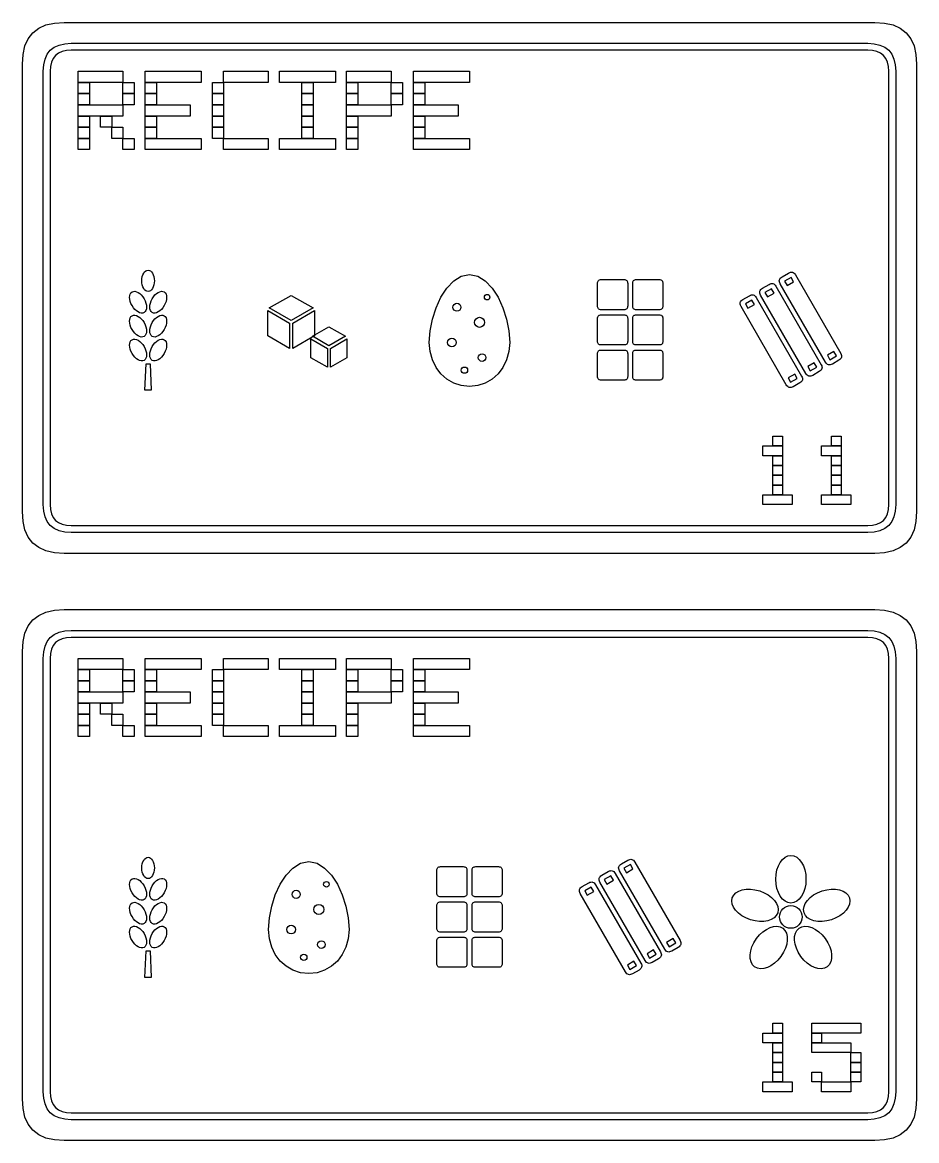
# Model space of a CAD drawing. Extents: x 4 to 296, y 4 to 595.
# Drawn here: x 140 to 204, y 147 to 227 of the extents above; entities that cross this region are included whole.
import ezdxf

# ---------------------------------------------------------------- set-up
doc = ezdxf.new("R2010")
doc.units = 0
doc.layers.add('CUT', color=1, linetype='CONTINUOUS')
doc.layers.add('RASTER', color=7, linetype='CONTINUOUS')

msp = doc.modelspace()

# ---------------------------------------------------------------- linework, layer by layer
at = {"layer": 'CUT'}
for points in [[(140, 224), (140.047, 224.703), (140.188, 225.313), (140.422, 225.828), (140.75, 226.25), (141.172, 226.578), (141.688, 226.813), (142.297, 226.953), (143, 227), (201, 227), (201.703, 226.953), (202.313, 226.813), (202.828, 226.578), (203.25, 226.25), (203.578, 225.828), (203.813, 225.313), (203.953, 224.703), (204, 224), (204, 192), (203.953, 191.297), (203.813, 190.688), (203.578, 190.172), (203.25, 189.75), (202.828, 189.422), (202.313, 189.188), (201.703, 189.047), (201, 189), (143, 189), (142.297, 189.047), (141.688, 189.188), (141.172, 189.422), (140.75, 189.75), (140.422, 190.172), (140.188, 190.688), (140.047, 191.297), (140, 192)], [(140, 182), (140.047, 182.703), (140.188, 183.313), (140.422, 183.828), (140.75, 184.25), (141.172, 184.578), (141.688, 184.813), (142.297, 184.953), (143, 185), (201, 185), (201.703, 184.953), (202.313, 184.813), (202.828, 184.578), (203.25, 184.25), (203.578, 183.828), (203.813, 183.313), (203.953, 182.703), (204, 182), (204, 150), (203.953, 149.297), (203.813, 148.688), (203.578, 148.172), (203.25, 147.75), (202.828, 147.422), (202.313, 147.188), (201.703, 147.047), (201, 147), (143, 147), (142.297, 147.047), (141.688, 147.188), (141.172, 147.422), (140.75, 147.75), (140.422, 148.172), (140.188, 148.688), (140.047, 149.297), (140, 150)]]:
    msp.add_lwpolyline(points, close=True, dxfattribs=at)
at = {"layer": 'RASTER'}
for points in [[(141.5, 223.5), (141.531, 223.969), (141.625, 224.375), (141.781, 224.719), (142, 225), (142.281, 225.219), (142.625, 225.375), (143.031, 225.469), (143.5, 225.5), (200.5, 225.5), (200.969, 225.469), (201.375, 225.375), (201.719, 225.219), (202, 225), (202.219, 224.719), (202.375, 224.375), (202.469, 223.969), (202.5, 223.5), (202.5, 192.5), (202.469, 192.031), (202.375, 191.625), (202.219, 191.281), (202, 191), (201.719, 190.781), (201.375, 190.625), (200.969, 190.531), (200.5, 190.5), (143.5, 190.5), (143.031, 190.531), (142.625, 190.625), (142.281, 190.781), (142, 191), (141.781, 191.281), (141.625, 191.625), (141.531, 192.031), (141.5, 192.5)], [(142, 223.5), (142, 192.5), (142.023, 192.148), (142.094, 191.844), (142.211, 191.586), (142.375, 191.375), (142.586, 191.211), (142.844, 191.094), (143.148, 191.023), (143.5, 191), (200.5, 191), (200.852, 191.023), (201.156, 191.094), (201.414, 191.211), (201.625, 191.375), (201.789, 191.586), (201.906, 191.844), (201.977, 192.148), (202, 192.5), (202, 223.5), (201.977, 223.852), (201.906, 224.156), (201.789, 224.414), (201.625, 224.625), (201.414, 224.789), (201.156, 224.906), (200.852, 224.977), (200.5, 225), (143.5, 225), (143.148, 224.977), (142.844, 224.906), (142.586, 224.789), (142.375, 224.625), (142.211, 224.414), (142.094, 224.156), (142.023, 223.852), (142, 223.5)], [(144, 223.5), (147.2, 223.5), (147.2, 222.7), (144, 222.7)], [(148.8, 223.5), (152.8, 223.5), (152.8, 222.7), (148.8, 222.7)], [(154.4, 223.5), (157.6, 223.5), (157.6, 222.7), (154.4, 222.7)], [(158.4, 223.5), (162.4, 223.5), (162.4, 222.7), (158.4, 222.7)], [(163.2, 223.5), (166.4, 223.5), (166.4, 222.7), (163.2, 222.7)], [(168, 223.5), (172, 223.5), (172, 222.7), (168, 222.7)], [(144, 222.7), (144.8, 222.7), (144.8, 221.9), (144, 221.9)], [(147.2, 222.7), (148, 222.7), (148, 221.9), (147.2, 221.9)], [(148.8, 222.7), (149.6, 222.7), (149.6, 221.9), (148.8, 221.9)], [(153.6, 222.7), (154.4, 222.7), (154.4, 221.9), (153.6, 221.9)], [(160, 222.7), (160.8, 222.7), (160.8, 221.9), (160, 221.9)], [(163.2, 222.7), (164, 222.7), (164, 221.9), (163.2, 221.9)], [(166.4, 222.7), (167.2, 222.7), (167.2, 221.9), (166.4, 221.9)], [(168, 222.7), (168.8, 222.7), (168.8, 221.9), (168, 221.9)], [(144, 221.9), (144.8, 221.9), (144.8, 221.1), (144, 221.1)], [(147.2, 221.9), (148, 221.9), (148, 221.1), (147.2, 221.1)], [(148.8, 221.9), (149.6, 221.9), (149.6, 221.1), (148.8, 221.1)], [(153.6, 221.9), (154.4, 221.9), (154.4, 221.1), (153.6, 221.1)], [(160, 221.9), (160.8, 221.9), (160.8, 221.1), (160, 221.1)], [(163.2, 221.9), (164, 221.9), (164, 221.1), (163.2, 221.1)], [(166.4, 221.9), (167.2, 221.9), (167.2, 221.1), (166.4, 221.1)], [(168, 221.9), (168.8, 221.9), (168.8, 221.1), (168, 221.1)], [(144, 221.1), (147.2, 221.1), (147.2, 220.3), (144, 220.3)], [(148.8, 221.1), (152, 221.1), (152, 220.3), (148.8, 220.3)], [(153.6, 221.1), (154.4, 221.1), (154.4, 220.3), (153.6, 220.3)], [(160, 221.1), (160.8, 221.1), (160.8, 220.3), (160, 220.3)], [(163.2, 221.1), (166.4, 221.1), (166.4, 220.3), (163.2, 220.3)], [(168, 221.1), (171.2, 221.1), (171.2, 220.3), (168, 220.3)], [(144, 220.3), (144.8, 220.3), (144.8, 219.5), (144, 219.5)], [(145.6, 220.3), (146.4, 220.3), (146.4, 219.5), (145.6, 219.5)], [(148.8, 220.3), (149.6, 220.3), (149.6, 219.5), (148.8, 219.5)], [(153.6, 220.3), (154.4, 220.3), (154.4, 219.5), (153.6, 219.5)], [(160, 220.3), (160.8, 220.3), (160.8, 219.5), (160, 219.5)], [(163.2, 220.3), (164, 220.3), (164, 219.5), (163.2, 219.5)], [(168, 220.3), (168.8, 220.3), (168.8, 219.5), (168, 219.5)], [(144, 219.5), (144.8, 219.5), (144.8, 218.7), (144, 218.7)], [(146.4, 219.5), (147.2, 219.5), (147.2, 218.7), (146.4, 218.7)], [(148.8, 219.5), (149.6, 219.5), (149.6, 218.7), (148.8, 218.7)], [(153.6, 219.5), (154.4, 219.5), (154.4, 218.7), (153.6, 218.7)], [(160, 219.5), (160.8, 219.5), (160.8, 218.7), (160, 218.7)], [(163.2, 219.5), (164, 219.5), (164, 218.7), (163.2, 218.7)], [(168, 219.5), (168.8, 219.5), (168.8, 218.7), (168, 218.7)], [(144, 218.7), (144.8, 218.7), (144.8, 217.9), (144, 217.9)], [(147.2, 218.7), (148, 218.7), (148, 217.9), (147.2, 217.9)], [(148.8, 218.7), (152.8, 218.7), (152.8, 217.9), (148.8, 217.9)], [(154.4, 218.7), (157.6, 218.7), (157.6, 217.9), (154.4, 217.9)], [(158.4, 218.7), (162.4, 218.7), (162.4, 217.9), (158.4, 217.9)], [(163.2, 218.7), (164, 218.7), (164, 217.9), (163.2, 217.9)], [(168, 218.7), (172, 218.7), (172, 217.9), (168, 217.9)], [(149.45, 208.51), (149.441, 208.356), (149.415, 208.212), (149.373, 208.082), (149.318, 207.969), (149.252, 207.876), (149.175, 207.805), (149.091, 207.761), (149, 207.745), (148.909, 207.761), (148.825, 207.805), (148.748, 207.876), (148.682, 207.969), (148.627, 208.082), (148.585, 208.212), (148.559, 208.356), (148.55, 208.51), (148.559, 208.664), (148.585, 208.808), (148.627, 208.938), (148.682, 209.051), (148.748, 209.144), (148.825, 209.215), (148.909, 209.259), (149, 209.275), (149.091, 209.259), (149.175, 209.215), (149.252, 209.144), (149.318, 209.051), (149.373, 208.938), (149.415, 208.808), (149.441, 208.664), (149.45, 208.51)], [(172, 208.96), (172.589, 208.84), (173.133, 208.504), (173.623, 207.992), (174.048, 207.34), (174.396, 206.587), (174.658, 205.771), (174.823, 204.929), (174.88, 204.1), (174.823, 203.448), (174.658, 202.848), (174.396, 202.312), (174.048, 201.85), (173.623, 201.472), (173.133, 201.189), (172.589, 201.012), (172, 200.95), (171.411, 201.012), (170.867, 201.189), (170.377, 201.472), (169.953, 201.85), (169.604, 202.312), (169.342, 202.848), (169.177, 203.448), (169.12, 204.1), (169.177, 204.929), (169.342, 205.771), (169.604, 206.587), (169.953, 207.34), (170.377, 207.992), (170.867, 208.504), (171.411, 208.84), (172, 208.96)], [(194.237, 208.301), (194.2, 208.377), (194.178, 208.449), (194.172, 208.516), (194.18, 208.58), (194.204, 208.639), (194.244, 208.694), (194.299, 208.746), (194.369, 208.793), (194.837, 209.063), (194.913, 209.1), (194.984, 209.122), (195.052, 209.129), (195.116, 209.12), (195.175, 209.096), (195.23, 209.056), (195.281, 209.001), (195.329, 208.931), (198.569, 203.319), (198.606, 203.243), (198.628, 203.171), (198.634, 203.104), (198.626, 203.04), (198.601, 202.981), (198.562, 202.926), (198.507, 202.874), (198.437, 202.827), (197.969, 202.557), (197.893, 202.52), (197.821, 202.498), (197.754, 202.491), (197.69, 202.5), (197.631, 202.524), (197.576, 202.564), (197.524, 202.619), (197.477, 202.689)], [(181.16, 208.33), (181.164, 208.393), (181.177, 208.448), (181.198, 208.495), (181.228, 208.532), (181.265, 208.562), (181.312, 208.583), (181.367, 208.596), (181.43, 208.6), (183.05, 208.6), (183.113, 208.596), (183.168, 208.583), (183.215, 208.562), (183.253, 208.533), (183.282, 208.495), (183.303, 208.448), (183.316, 208.393), (183.32, 208.33), (183.32, 206.71), (183.316, 206.647), (183.303, 206.592), (183.282, 206.545), (183.252, 206.507), (183.215, 206.478), (183.168, 206.457), (183.113, 206.444), (183.05, 206.44), (181.43, 206.44), (181.367, 206.444), (181.312, 206.457), (181.265, 206.478), (181.228, 206.508), (181.198, 206.545), (181.177, 206.592), (181.164, 206.647), (181.16, 206.71)], [(183.68, 208.33), (183.684, 208.393), (183.697, 208.448), (183.718, 208.495), (183.748, 208.532), (183.785, 208.562), (183.832, 208.583), (183.887, 208.596), (183.95, 208.6), (185.57, 208.6), (185.633, 208.596), (185.688, 208.583), (185.735, 208.562), (185.772, 208.533), (185.802, 208.495), (185.823, 208.448), (185.836, 208.393), (185.84, 208.33), (185.84, 206.71), (185.836, 206.647), (185.823, 206.592), (185.802, 206.545), (185.773, 206.507), (185.735, 206.478), (185.688, 206.457), (185.633, 206.444), (185.57, 206.44), (183.95, 206.44), (183.887, 206.444), (183.832, 206.457), (183.785, 206.478), (183.748, 206.508), (183.718, 206.545), (183.697, 206.592), (183.684, 206.647), (183.68, 206.71)], [(192.834, 207.491), (192.797, 207.567), (192.775, 207.639), (192.769, 207.706), (192.777, 207.77), (192.802, 207.829), (192.841, 207.884), (192.896, 207.936), (192.966, 207.983), (193.434, 208.253), (193.51, 208.29), (193.581, 208.312), (193.649, 208.319), (193.713, 208.31), (193.772, 208.286), (193.827, 208.246), (193.879, 208.191), (193.926, 208.121), (197.166, 202.509), (197.203, 202.433), (197.225, 202.361), (197.231, 202.294), (197.223, 202.23), (197.198, 202.171), (197.159, 202.116), (197.104, 202.064), (197.034, 202.017), (196.566, 201.747), (196.49, 201.71), (196.419, 201.688), (196.351, 201.681), (196.287, 201.69), (196.228, 201.714), (196.173, 201.754), (196.121, 201.809), (196.074, 201.879)], [(194.549, 208.481), (194.729, 208.169), (195.197, 208.439), (195.017, 208.751), (194.549, 208.481)], [(148.709, 207.227), (148.786, 207.073), (148.841, 206.92), (148.874, 206.771), (148.885, 206.631), (148.874, 206.504), (148.841, 206.394), (148.785, 206.304), (148.708, 206.24), (148.612, 206.205), (148.507, 206.201), (148.395, 206.228), (148.279, 206.281), (148.164, 206.361), (148.051, 206.464), (147.946, 206.588), (147.851, 206.733), (147.774, 206.887), (147.719, 207.04), (147.686, 207.189), (147.675, 207.329), (147.686, 207.456), (147.719, 207.566), (147.775, 207.656), (147.853, 207.72), (147.948, 207.755), (148.053, 207.759), (148.165, 207.732), (148.281, 207.679), (148.396, 207.599), (148.509, 207.496), (148.614, 207.372), (148.709, 207.227)], [(150.149, 206.733), (150.054, 206.588), (149.949, 206.464), (149.836, 206.361), (149.721, 206.281), (149.605, 206.228), (149.493, 206.201), (149.388, 206.205), (149.293, 206.24), (149.215, 206.304), (149.159, 206.394), (149.126, 206.504), (149.115, 206.631), (149.126, 206.771), (149.159, 206.92), (149.214, 207.073), (149.291, 207.227), (149.386, 207.372), (149.491, 207.496), (149.604, 207.599), (149.719, 207.679), (149.835, 207.732), (149.947, 207.759), (150.052, 207.755), (150.148, 207.72), (150.225, 207.656), (150.281, 207.566), (150.314, 207.456), (150.325, 207.329), (150.314, 207.189), (150.281, 207.04), (150.226, 206.887), (150.149, 206.733)], [(159.24, 207.466), (160.806, 206.566), (159.24, 205.666), (157.674, 206.566)], [(191.431, 206.681), (191.394, 206.757), (191.372, 206.829), (191.366, 206.896), (191.374, 206.96), (191.399, 207.019), (191.438, 207.074), (191.493, 207.126), (191.563, 207.173), (192.031, 207.443), (192.107, 207.48), (192.179, 207.502), (192.246, 207.509), (192.31, 207.5), (192.369, 207.476), (192.424, 207.436), (192.476, 207.381), (192.523, 207.311), (195.763, 201.699), (195.8, 201.623), (195.822, 201.551), (195.828, 201.484), (195.82, 201.42), (195.796, 201.361), (195.756, 201.306), (195.701, 201.254), (195.631, 201.207), (195.163, 200.937), (195.087, 200.9), (195.016, 200.878), (194.948, 200.871), (194.884, 200.88), (194.825, 200.904), (194.77, 200.944), (194.719, 200.999), (194.671, 201.069)], [(193.146, 207.671), (193.326, 207.359), (193.794, 207.629), (193.614, 207.941), (193.146, 207.671)], [(191.743, 206.861), (191.923, 206.549), (192.391, 206.819), (192.211, 207.131), (191.743, 206.861)], [(148.709, 205.517), (148.786, 205.363), (148.841, 205.21), (148.874, 205.061), (148.885, 204.921), (148.874, 204.794), (148.841, 204.684), (148.785, 204.594), (148.708, 204.53), (148.612, 204.495), (148.507, 204.491), (148.395, 204.518), (148.279, 204.571), (148.164, 204.651), (148.051, 204.754), (147.946, 204.878), (147.851, 205.023), (147.774, 205.177), (147.719, 205.33), (147.686, 205.479), (147.675, 205.619), (147.686, 205.746), (147.719, 205.856), (147.775, 205.946), (147.853, 206.01), (147.948, 206.045), (148.053, 206.049), (148.165, 206.022), (148.281, 205.969), (148.396, 205.889), (148.509, 205.786), (148.614, 205.662), (148.709, 205.517)], [(150.149, 205.023), (150.054, 204.878), (149.949, 204.754), (149.836, 204.651), (149.721, 204.571), (149.605, 204.518), (149.493, 204.491), (149.388, 204.495), (149.293, 204.53), (149.215, 204.594), (149.159, 204.684), (149.126, 204.794), (149.115, 204.921), (149.126, 205.061), (149.159, 205.21), (149.214, 205.363), (149.291, 205.517), (149.386, 205.662), (149.491, 205.786), (149.604, 205.889), (149.719, 205.969), (149.835, 206.022), (149.947, 206.049), (150.052, 206.045), (150.148, 206.01), (150.225, 205.946), (150.281, 205.856), (150.314, 205.746), (150.325, 205.619), (150.314, 205.479), (150.281, 205.33), (150.226, 205.177), (150.149, 205.023)], [(157.564, 206.377), (159.13, 205.477), (159.13, 203.677), (157.564, 204.577)], [(159.35, 205.477), (160.916, 206.377), (160.916, 204.577), (159.35, 203.677)], [(181.16, 205.81), (181.164, 205.873), (181.177, 205.928), (181.198, 205.975), (181.228, 206.013), (181.265, 206.042), (181.312, 206.063), (181.367, 206.076), (181.43, 206.08), (183.05, 206.08), (183.113, 206.076), (183.168, 206.063), (183.215, 206.042), (183.253, 206.013), (183.282, 205.975), (183.303, 205.928), (183.316, 205.873), (183.32, 205.81), (183.32, 204.19), (183.316, 204.127), (183.303, 204.072), (183.282, 204.025), (183.252, 203.988), (183.215, 203.958), (183.168, 203.937), (183.113, 203.924), (183.05, 203.92), (181.43, 203.92), (181.367, 203.924), (181.312, 203.937), (181.265, 203.958), (181.228, 203.987), (181.198, 204.025), (181.177, 204.072), (181.164, 204.127), (181.16, 204.19)], [(183.68, 205.81), (183.684, 205.873), (183.697, 205.928), (183.718, 205.975), (183.748, 206.013), (183.785, 206.042), (183.832, 206.063), (183.887, 206.076), (183.95, 206.08), (185.57, 206.08), (185.633, 206.076), (185.688, 206.063), (185.735, 206.042), (185.772, 206.013), (185.802, 205.975), (185.823, 205.928), (185.836, 205.873), (185.84, 205.81), (185.84, 204.19), (185.836, 204.127), (185.823, 204.072), (185.802, 204.025), (185.773, 203.988), (185.735, 203.958), (185.688, 203.937), (185.633, 203.924), (185.57, 203.92), (183.95, 203.92), (183.887, 203.924), (183.832, 203.937), (183.785, 203.958), (183.748, 203.987), (183.718, 204.025), (183.697, 204.072), (183.684, 204.127), (183.68, 204.19)], [(161.94, 205.216), (163.115, 204.541), (161.94, 203.866), (160.766, 204.541)], [(148.709, 203.808), (148.786, 203.653), (148.841, 203.5), (148.874, 203.351), (148.885, 203.211), (148.874, 203.084), (148.841, 202.974), (148.785, 202.884), (148.708, 202.82), (148.612, 202.785), (148.507, 202.781), (148.395, 202.808), (148.279, 202.861), (148.164, 202.941), (148.051, 203.044), (147.946, 203.168), (147.851, 203.313), (147.774, 203.467), (147.719, 203.62), (147.686, 203.769), (147.675, 203.909), (147.686, 204.036), (147.719, 204.146), (147.775, 204.236), (147.853, 204.3), (147.948, 204.335), (148.053, 204.339), (148.165, 204.312), (148.281, 204.259), (148.396, 204.179), (148.509, 204.076), (148.614, 203.952), (148.709, 203.808)], [(150.149, 203.313), (150.054, 203.168), (149.949, 203.044), (149.836, 202.941), (149.721, 202.861), (149.605, 202.808), (149.493, 202.781), (149.388, 202.785), (149.293, 202.82), (149.215, 202.884), (149.159, 202.974), (149.126, 203.084), (149.115, 203.211), (149.126, 203.351), (149.159, 203.5), (149.214, 203.653), (149.291, 203.808), (149.386, 203.952), (149.491, 204.076), (149.604, 204.179), (149.719, 204.259), (149.835, 204.312), (149.947, 204.339), (150.052, 204.335), (150.148, 204.3), (150.225, 204.236), (150.281, 204.146), (150.314, 204.036), (150.325, 203.909), (150.314, 203.769), (150.281, 203.62), (150.226, 203.467), (150.149, 203.313)], [(160.656, 204.352), (161.83, 203.677), (161.83, 202.327), (160.656, 203.002)], [(162.05, 203.677), (163.224, 204.352), (163.224, 203.002), (162.05, 202.327)], [(181.16, 203.29), (181.164, 203.353), (181.177, 203.408), (181.198, 203.455), (181.228, 203.493), (181.265, 203.522), (181.312, 203.543), (181.367, 203.556), (181.43, 203.56), (183.05, 203.56), (183.113, 203.556), (183.168, 203.543), (183.215, 203.522), (183.253, 203.493), (183.282, 203.455), (183.303, 203.408), (183.316, 203.353), (183.32, 203.29), (183.32, 201.67), (183.316, 201.607), (183.303, 201.552), (183.282, 201.505), (183.252, 201.467), (183.215, 201.438), (183.168, 201.417), (183.113, 201.404), (183.05, 201.4), (181.43, 201.4), (181.367, 201.404), (181.312, 201.417), (181.265, 201.438), (181.228, 201.467), (181.198, 201.505), (181.177, 201.552), (181.164, 201.607), (181.16, 201.67)], [(183.68, 203.29), (183.684, 203.353), (183.697, 203.408), (183.718, 203.455), (183.748, 203.493), (183.785, 203.522), (183.832, 203.543), (183.887, 203.556), (183.95, 203.56), (185.57, 203.56), (185.633, 203.556), (185.688, 203.543), (185.735, 203.522), (185.772, 203.493), (185.802, 203.455), (185.823, 203.408), (185.836, 203.353), (185.84, 203.29), (185.84, 201.67), (185.836, 201.607), (185.823, 201.552), (185.802, 201.505), (185.773, 201.467), (185.735, 201.438), (185.688, 201.417), (185.633, 201.404), (185.57, 201.4), (183.95, 201.4), (183.887, 201.404), (183.832, 201.417), (183.785, 201.438), (183.748, 201.467), (183.718, 201.505), (183.697, 201.552), (183.684, 201.607), (183.68, 201.67)], [(197.609, 203.181), (197.789, 202.869), (198.257, 203.139), (198.077, 203.451), (197.609, 203.181)], [(148.865, 202.57), (149.135, 202.57), (149.225, 200.68), (148.775, 200.68)], [(196.206, 202.371), (196.386, 202.059), (196.854, 202.329), (196.674, 202.641), (196.206, 202.371)], [(194.803, 201.561), (194.983, 201.249), (195.451, 201.519), (195.271, 201.831), (194.803, 201.561)], [(193.7, 197.4), (194.4, 197.4), (194.4, 196.7), (193.7, 196.7)], [(197.9, 197.4), (198.6, 197.4), (198.6, 196.7), (197.9, 196.7)], [(193, 196.7), (194.4, 196.7), (194.4, 196), (193, 196)], [(193.7, 196), (194.4, 196), (194.4, 195.3), (193.7, 195.3)], [(197.2, 196.7), (198.6, 196.7), (198.6, 196), (197.2, 196)], [(197.9, 196), (198.6, 196), (198.6, 195.3), (197.9, 195.3)], [(193.7, 195.3), (194.4, 195.3), (194.4, 194.6), (193.7, 194.6)], [(197.9, 195.3), (198.6, 195.3), (198.6, 194.6), (197.9, 194.6)], [(193.7, 194.6), (194.4, 194.6), (194.4, 193.9), (193.7, 193.9)], [(197.9, 194.6), (198.6, 194.6), (198.6, 193.9), (197.9, 193.9)], [(193.7, 193.9), (194.4, 193.9), (194.4, 193.2), (193.7, 193.2)], [(197.9, 193.9), (198.6, 193.9), (198.6, 193.2), (197.9, 193.2)], [(193, 193.2), (195.1, 193.2), (195.1, 192.5), (193, 192.5)], [(197.2, 193.2), (199.3, 193.2), (199.3, 192.5), (197.2, 192.5)], [(141.5, 181.5), (141.531, 181.969), (141.625, 182.375), (141.781, 182.719), (142, 183), (142.281, 183.219), (142.625, 183.375), (143.031, 183.469), (143.5, 183.5), (200.5, 183.5), (200.969, 183.469), (201.375, 183.375), (201.719, 183.219), (202, 183), (202.219, 182.719), (202.375, 182.375), (202.469, 181.969), (202.5, 181.5), (202.5, 150.5), (202.469, 150.031), (202.375, 149.625), (202.219, 149.281), (202, 149), (201.719, 148.781), (201.375, 148.625), (200.969, 148.531), (200.5, 148.5), (143.5, 148.5), (143.031, 148.531), (142.625, 148.625), (142.281, 148.781), (142, 149), (141.781, 149.281), (141.625, 149.625), (141.531, 150.031), (141.5, 150.5)], [(142, 181.5), (142, 150.5), (142.023, 150.148), (142.094, 149.844), (142.211, 149.586), (142.375, 149.375), (142.586, 149.211), (142.844, 149.094), (143.148, 149.023), (143.5, 149), (200.5, 149), (200.852, 149.023), (201.156, 149.094), (201.414, 149.211), (201.625, 149.375), (201.789, 149.586), (201.906, 149.844), (201.977, 150.148), (202, 150.5), (202, 181.5), (201.977, 181.852), (201.906, 182.156), (201.789, 182.414), (201.625, 182.625), (201.414, 182.789), (201.156, 182.906), (200.852, 182.977), (200.5, 183), (143.5, 183), (143.148, 182.977), (142.844, 182.906), (142.586, 182.789), (142.375, 182.625), (142.211, 182.414), (142.094, 182.156), (142.023, 181.852), (142, 181.5)], [(144, 181.5), (147.2, 181.5), (147.2, 180.7), (144, 180.7)], [(148.8, 181.5), (152.8, 181.5), (152.8, 180.7), (148.8, 180.7)], [(154.4, 181.5), (157.6, 181.5), (157.6, 180.7), (154.4, 180.7)], [(158.4, 181.5), (162.4, 181.5), (162.4, 180.7), (158.4, 180.7)], [(163.2, 181.5), (166.4, 181.5), (166.4, 180.7), (163.2, 180.7)], [(168, 181.5), (172, 181.5), (172, 180.7), (168, 180.7)], [(144, 180.7), (144.8, 180.7), (144.8, 179.9), (144, 179.9)], [(147.2, 180.7), (148, 180.7), (148, 179.9), (147.2, 179.9)], [(148.8, 180.7), (149.6, 180.7), (149.6, 179.9), (148.8, 179.9)], [(153.6, 180.7), (154.4, 180.7), (154.4, 179.9), (153.6, 179.9)], [(160, 180.7), (160.8, 180.7), (160.8, 179.9), (160, 179.9)], [(163.2, 180.7), (164, 180.7), (164, 179.9), (163.2, 179.9)], [(166.4, 180.7), (167.2, 180.7), (167.2, 179.9), (166.4, 179.9)], [(168, 180.7), (168.8, 180.7), (168.8, 179.9), (168, 179.9)], [(144, 179.9), (144.8, 179.9), (144.8, 179.1), (144, 179.1)], [(147.2, 179.9), (148, 179.9), (148, 179.1), (147.2, 179.1)], [(148.8, 179.9), (149.6, 179.9), (149.6, 179.1), (148.8, 179.1)], [(153.6, 179.9), (154.4, 179.9), (154.4, 179.1), (153.6, 179.1)], [(160, 179.9), (160.8, 179.9), (160.8, 179.1), (160, 179.1)], [(163.2, 179.9), (164, 179.9), (164, 179.1), (163.2, 179.1)], [(166.4, 179.9), (167.2, 179.9), (167.2, 179.1), (166.4, 179.1)], [(168, 179.9), (168.8, 179.9), (168.8, 179.1), (168, 179.1)], [(144, 179.1), (147.2, 179.1), (147.2, 178.3), (144, 178.3)], [(148.8, 179.1), (152, 179.1), (152, 178.3), (148.8, 178.3)], [(153.6, 179.1), (154.4, 179.1), (154.4, 178.3), (153.6, 178.3)], [(160, 179.1), (160.8, 179.1), (160.8, 178.3), (160, 178.3)], [(163.2, 179.1), (166.4, 179.1), (166.4, 178.3), (163.2, 178.3)], [(168, 179.1), (171.2, 179.1), (171.2, 178.3), (168, 178.3)], [(144, 178.3), (144.8, 178.3), (144.8, 177.5), (144, 177.5)], [(145.6, 178.3), (146.4, 178.3), (146.4, 177.5), (145.6, 177.5)], [(148.8, 178.3), (149.6, 178.3), (149.6, 177.5), (148.8, 177.5)], [(153.6, 178.3), (154.4, 178.3), (154.4, 177.5), (153.6, 177.5)], [(160, 178.3), (160.8, 178.3), (160.8, 177.5), (160, 177.5)], [(163.2, 178.3), (164, 178.3), (164, 177.5), (163.2, 177.5)], [(168, 178.3), (168.8, 178.3), (168.8, 177.5), (168, 177.5)], [(144, 177.5), (144.8, 177.5), (144.8, 176.7), (144, 176.7)], [(146.4, 177.5), (147.2, 177.5), (147.2, 176.7), (146.4, 176.7)], [(148.8, 177.5), (149.6, 177.5), (149.6, 176.7), (148.8, 176.7)], [(153.6, 177.5), (154.4, 177.5), (154.4, 176.7), (153.6, 176.7)], [(160, 177.5), (160.8, 177.5), (160.8, 176.7), (160, 176.7)], [(163.2, 177.5), (164, 177.5), (164, 176.7), (163.2, 176.7)], [(168, 177.5), (168.8, 177.5), (168.8, 176.7), (168, 176.7)], [(144, 176.7), (144.8, 176.7), (144.8, 175.9), (144, 175.9)], [(147.2, 176.7), (148, 176.7), (148, 175.9), (147.2, 175.9)], [(148.8, 176.7), (152.8, 176.7), (152.8, 175.9), (148.8, 175.9)], [(154.4, 176.7), (157.6, 176.7), (157.6, 175.9), (154.4, 175.9)], [(158.4, 176.7), (162.4, 176.7), (162.4, 175.9), (158.4, 175.9)], [(163.2, 176.7), (164, 176.7), (164, 175.9), (163.2, 175.9)], [(168, 176.7), (172, 176.7), (172, 175.9), (168, 175.9)], [(149.45, 166.51), (149.441, 166.356), (149.415, 166.212), (149.373, 166.082), (149.318, 165.969), (149.252, 165.876), (149.175, 165.805), (149.091, 165.761), (149, 165.745), (148.909, 165.761), (148.825, 165.805), (148.748, 165.876), (148.682, 165.969), (148.627, 166.082), (148.585, 166.212), (148.559, 166.356), (148.55, 166.51), (148.559, 166.664), (148.585, 166.808), (148.627, 166.938), (148.682, 167.051), (148.748, 167.144), (148.825, 167.215), (148.909, 167.259), (149, 167.275), (149.091, 167.259), (149.175, 167.215), (149.252, 167.144), (149.318, 167.051), (149.373, 166.938), (149.415, 166.808), (149.441, 166.664), (149.45, 166.51)], [(196.08, 165.7), (196.058, 165.355), (195.995, 165.034), (195.896, 164.744), (195.764, 164.491), (195.604, 164.282), (195.42, 164.124), (195.218, 164.025), (195, 163.99), (194.782, 164.025), (194.58, 164.124), (194.396, 164.282), (194.236, 164.491), (194.104, 164.744), (194.005, 165.034), (193.942, 165.355), (193.92, 165.7), (193.942, 166.045), (194.005, 166.366), (194.104, 166.656), (194.236, 166.909), (194.396, 167.118), (194.58, 167.276), (194.782, 167.375), (195, 167.41), (195.218, 167.375), (195.42, 167.276), (195.604, 167.118), (195.764, 166.909), (195.896, 166.656), (195.995, 166.366), (196.058, 166.045), (196.08, 165.7)], [(160.5, 166.96), (161.089, 166.84), (161.633, 166.504), (162.123, 165.992), (162.548, 165.34), (162.896, 164.587), (163.158, 163.771), (163.323, 162.929), (163.38, 162.1), (163.323, 161.448), (163.158, 160.848), (162.896, 160.312), (162.548, 159.85), (162.123, 159.472), (161.633, 159.189), (161.089, 159.012), (160.5, 158.95), (159.911, 159.012), (159.367, 159.189), (158.877, 159.472), (158.453, 159.85), (158.104, 160.312), (157.842, 160.848), (157.677, 161.448), (157.62, 162.1), (157.677, 162.929), (157.842, 163.771), (158.104, 164.587), (158.453, 165.34), (158.877, 165.992), (159.367, 166.504), (159.911, 166.84), (160.5, 166.96)], [(169.66, 166.33), (169.664, 166.393), (169.677, 166.448), (169.698, 166.495), (169.728, 166.532), (169.765, 166.562), (169.812, 166.583), (169.867, 166.596), (169.93, 166.6), (171.55, 166.6), (171.613, 166.596), (171.668, 166.583), (171.715, 166.562), (171.753, 166.533), (171.782, 166.495), (171.803, 166.448), (171.816, 166.393), (171.82, 166.33), (171.82, 164.71), (171.816, 164.647), (171.803, 164.592), (171.782, 164.545), (171.752, 164.507), (171.715, 164.478), (171.668, 164.457), (171.613, 164.444), (171.55, 164.44), (169.93, 164.44), (169.867, 164.444), (169.812, 164.457), (169.765, 164.478), (169.728, 164.508), (169.698, 164.545), (169.677, 164.592), (169.664, 164.647), (169.66, 164.71)], [(172.18, 166.33), (172.184, 166.393), (172.197, 166.448), (172.218, 166.495), (172.248, 166.532), (172.285, 166.562), (172.332, 166.583), (172.387, 166.596), (172.45, 166.6), (174.07, 166.6), (174.133, 166.596), (174.188, 166.583), (174.235, 166.562), (174.272, 166.533), (174.302, 166.495), (174.323, 166.448), (174.336, 166.393), (174.34, 166.33), (174.34, 164.71), (174.336, 164.647), (174.323, 164.592), (174.302, 164.545), (174.273, 164.507), (174.235, 164.478), (174.188, 164.457), (174.133, 164.444), (174.07, 164.44), (172.45, 164.44), (172.387, 164.444), (172.332, 164.457), (172.285, 164.478), (172.248, 164.508), (172.218, 164.545), (172.197, 164.592), (172.184, 164.647), (172.18, 164.71)], [(182.737, 166.301), (182.7, 166.377), (182.678, 166.449), (182.672, 166.516), (182.68, 166.58), (182.704, 166.639), (182.744, 166.694), (182.799, 166.746), (182.869, 166.793), (183.337, 167.063), (183.413, 167.1), (183.484, 167.122), (183.552, 167.129), (183.616, 167.12), (183.675, 167.096), (183.73, 167.056), (183.781, 167.001), (183.829, 166.931), (187.069, 161.319), (187.106, 161.243), (187.128, 161.171), (187.134, 161.104), (187.126, 161.04), (187.101, 160.981), (187.062, 160.926), (187.007, 160.874), (186.937, 160.827), (186.469, 160.557), (186.393, 160.52), (186.321, 160.498), (186.254, 160.491), (186.19, 160.5), (186.131, 160.524), (186.076, 160.564), (186.024, 160.619), (185.977, 160.689)], [(183.049, 166.481), (183.229, 166.169), (183.697, 166.439), (183.517, 166.751), (183.049, 166.481)], [(148.709, 165.227), (148.786, 165.073), (148.841, 164.92), (148.874, 164.771), (148.885, 164.631), (148.874, 164.504), (148.841, 164.394), (148.785, 164.304), (148.708, 164.24), (148.612, 164.205), (148.507, 164.201), (148.395, 164.228), (148.279, 164.281), (148.164, 164.361), (148.051, 164.464), (147.946, 164.588), (147.851, 164.733), (147.774, 164.887), (147.719, 165.04), (147.686, 165.189), (147.675, 165.329), (147.686, 165.456), (147.719, 165.566), (147.775, 165.656), (147.853, 165.72), (147.948, 165.755), (148.053, 165.759), (148.165, 165.732), (148.281, 165.679), (148.396, 165.599), (148.509, 165.496), (148.614, 165.372), (148.709, 165.227)], [(150.149, 164.733), (150.054, 164.588), (149.949, 164.464), (149.836, 164.361), (149.721, 164.281), (149.605, 164.228), (149.493, 164.201), (149.388, 164.205), (149.293, 164.24), (149.215, 164.304), (149.159, 164.394), (149.126, 164.504), (149.115, 164.631), (149.126, 164.771), (149.159, 164.92), (149.214, 165.073), (149.291, 165.227), (149.386, 165.372), (149.491, 165.496), (149.604, 165.599), (149.719, 165.679), (149.835, 165.732), (149.947, 165.759), (150.052, 165.755), (150.148, 165.72), (150.225, 165.656), (150.281, 165.566), (150.314, 165.456), (150.325, 165.329), (150.314, 165.189), (150.281, 165.04), (150.226, 164.887), (150.149, 164.733)], [(181.334, 165.491), (181.297, 165.567), (181.275, 165.639), (181.269, 165.706), (181.277, 165.77), (181.302, 165.829), (181.341, 165.884), (181.396, 165.936), (181.466, 165.983), (181.934, 166.253), (182.01, 166.29), (182.081, 166.312), (182.149, 166.319), (182.213, 166.31), (182.272, 166.286), (182.327, 166.246), (182.379, 166.191), (182.426, 166.121), (185.666, 160.509), (185.703, 160.433), (185.725, 160.361), (185.731, 160.294), (185.723, 160.23), (185.698, 160.171), (185.659, 160.116), (185.604, 160.064), (185.534, 160.017), (185.066, 159.747), (184.99, 159.71), (184.919, 159.688), (184.851, 159.681), (184.787, 159.69), (184.728, 159.714), (184.673, 159.754), (184.621, 159.809), (184.574, 159.879)], [(181.646, 165.671), (181.826, 165.359), (182.294, 165.629), (182.114, 165.941), (181.646, 165.671)], [(179.931, 164.681), (179.894, 164.757), (179.872, 164.829), (179.866, 164.896), (179.874, 164.96), (179.899, 165.019), (179.938, 165.074), (179.993, 165.126), (180.063, 165.173), (180.531, 165.443), (180.607, 165.48), (180.679, 165.502), (180.746, 165.509), (180.81, 165.5), (180.869, 165.476), (180.924, 165.436), (180.976, 165.381), (181.023, 165.311), (184.263, 159.699), (184.3, 159.623), (184.322, 159.551), (184.328, 159.484), (184.32, 159.42), (184.296, 159.361), (184.256, 159.306), (184.201, 159.254), (184.131, 159.207), (183.663, 158.937), (183.587, 158.9), (183.516, 158.878), (183.448, 158.871), (183.384, 158.88), (183.325, 158.904), (183.27, 158.944), (183.219, 158.999), (183.171, 159.069)], [(180.243, 164.861), (180.423, 164.549), (180.891, 164.819), (180.711, 165.131), (180.243, 164.861)], [(192.766, 164.861), (193.087, 164.734), (193.373, 164.575), (193.618, 164.391), (193.818, 164.187), (193.967, 163.97), (194.061, 163.747), (194.093, 163.524), (194.058, 163.306), (193.958, 163.11), (193.801, 162.948), (193.594, 162.822), (193.346, 162.734), (193.065, 162.687), (192.758, 162.682), (192.433, 162.722), (192.098, 162.807), (191.777, 162.935), (191.492, 163.094), (191.246, 163.278), (191.046, 163.482), (190.897, 163.698), (190.804, 163.921), (190.772, 164.145), (190.806, 164.363), (190.906, 164.559), (191.064, 164.721), (191.27, 164.847), (191.518, 164.934), (191.8, 164.982), (192.107, 164.986), (192.431, 164.947), (192.766, 164.861)], [(197.902, 162.807), (197.567, 162.722), (197.242, 162.682), (196.935, 162.687), (196.654, 162.734), (196.406, 162.822), (196.199, 162.948), (196.042, 163.11), (195.942, 163.306), (195.907, 163.524), (195.939, 163.747), (196.033, 163.97), (196.182, 164.187), (196.382, 164.391), (196.627, 164.575), (196.913, 164.734), (197.234, 164.861), (197.569, 164.947), (197.893, 164.986), (198.2, 164.982), (198.482, 164.934), (198.73, 164.847), (198.936, 164.721), (199.094, 164.559), (199.194, 164.363), (199.228, 164.145), (199.196, 163.921), (199.103, 163.698), (198.954, 163.482), (198.754, 163.278), (198.508, 163.094), (198.223, 162.935), (197.902, 162.807)], [(148.709, 163.517), (148.786, 163.363), (148.841, 163.21), (148.874, 163.061), (148.885, 162.921), (148.874, 162.794), (148.841, 162.684), (148.785, 162.594), (148.708, 162.53), (148.612, 162.495), (148.507, 162.491), (148.395, 162.518), (148.279, 162.571), (148.164, 162.651), (148.051, 162.754), (147.946, 162.878), (147.851, 163.023), (147.774, 163.177), (147.719, 163.33), (147.686, 163.479), (147.675, 163.619), (147.686, 163.746), (147.719, 163.856), (147.775, 163.946), (147.853, 164.01), (147.948, 164.045), (148.053, 164.049), (148.165, 164.022), (148.281, 163.969), (148.396, 163.889), (148.509, 163.786), (148.614, 163.662), (148.709, 163.517)], [(150.149, 163.023), (150.054, 162.878), (149.949, 162.754), (149.836, 162.651), (149.721, 162.571), (149.605, 162.518), (149.493, 162.491), (149.388, 162.495), (149.293, 162.53), (149.215, 162.594), (149.159, 162.684), (149.126, 162.794), (149.115, 162.921), (149.126, 163.061), (149.159, 163.21), (149.214, 163.363), (149.291, 163.517), (149.386, 163.662), (149.491, 163.786), (149.604, 163.889), (149.719, 163.969), (149.835, 164.022), (149.947, 164.049), (150.052, 164.045), (150.148, 164.01), (150.225, 163.946), (150.281, 163.856), (150.314, 163.746), (150.325, 163.619), (150.314, 163.479), (150.281, 163.33), (150.226, 163.177), (150.149, 163.023)], [(169.66, 163.81), (169.664, 163.873), (169.677, 163.928), (169.698, 163.975), (169.728, 164.013), (169.765, 164.042), (169.812, 164.063), (169.867, 164.076), (169.93, 164.08), (171.55, 164.08), (171.613, 164.076), (171.668, 164.063), (171.715, 164.042), (171.753, 164.013), (171.782, 163.975), (171.803, 163.928), (171.816, 163.873), (171.82, 163.81), (171.82, 162.19), (171.816, 162.127), (171.803, 162.072), (171.782, 162.025), (171.752, 161.988), (171.715, 161.958), (171.668, 161.937), (171.613, 161.924), (171.55, 161.92), (169.93, 161.92), (169.867, 161.924), (169.812, 161.937), (169.765, 161.958), (169.728, 161.987), (169.698, 162.025), (169.677, 162.072), (169.664, 162.127), (169.66, 162.19)], [(172.18, 163.81), (172.184, 163.873), (172.197, 163.928), (172.218, 163.975), (172.248, 164.013), (172.285, 164.042), (172.332, 164.063), (172.387, 164.076), (172.45, 164.08), (174.07, 164.08), (174.133, 164.076), (174.188, 164.063), (174.235, 164.042), (174.272, 164.013), (174.302, 163.975), (174.323, 163.928), (174.336, 163.873), (174.34, 163.81), (174.34, 162.19), (174.336, 162.127), (174.323, 162.072), (174.302, 162.025), (174.273, 161.988), (174.235, 161.958), (174.188, 161.937), (174.133, 161.924), (174.07, 161.92), (172.45, 161.92), (172.387, 161.924), (172.332, 161.937), (172.285, 161.958), (172.248, 161.987), (172.218, 162.025), (172.197, 162.072), (172.184, 162.127), (172.18, 162.19)], [(148.709, 161.808), (148.786, 161.653), (148.841, 161.5), (148.874, 161.351), (148.885, 161.211), (148.874, 161.084), (148.841, 160.974), (148.785, 160.884), (148.708, 160.82), (148.612, 160.785), (148.507, 160.781), (148.395, 160.808), (148.279, 160.861), (148.164, 160.941), (148.051, 161.044), (147.946, 161.168), (147.851, 161.313), (147.774, 161.467), (147.719, 161.62), (147.686, 161.769), (147.675, 161.909), (147.686, 162.036), (147.719, 162.146), (147.775, 162.236), (147.853, 162.3), (147.948, 162.335), (148.053, 162.339), (148.165, 162.312), (148.281, 162.259), (148.396, 162.179), (148.509, 162.076), (148.614, 161.952), (148.709, 161.808)], [(150.149, 161.313), (150.054, 161.168), (149.949, 161.044), (149.836, 160.941), (149.721, 160.861), (149.605, 160.808), (149.493, 160.781), (149.388, 160.785), (149.293, 160.82), (149.215, 160.884), (149.159, 160.974), (149.126, 161.084), (149.115, 161.211), (149.126, 161.351), (149.159, 161.5), (149.214, 161.653), (149.291, 161.808), (149.386, 161.952), (149.491, 162.076), (149.604, 162.179), (149.719, 162.259), (149.835, 162.312), (149.947, 162.339), (150.052, 162.335), (150.148, 162.3), (150.225, 162.236), (150.281, 162.146), (150.314, 162.036), (150.325, 161.909), (150.314, 161.769), (150.281, 161.62), (150.226, 161.467), (150.149, 161.313)], [(192.539, 161.45), (192.76, 161.716), (192.999, 161.939), (193.25, 162.116), (193.506, 162.243), (193.758, 162.318), (193.999, 162.337), (194.222, 162.299), (194.418, 162.199), (194.574, 162.043), (194.679, 161.843), (194.735, 161.608), (194.742, 161.345), (194.699, 161.063), (194.609, 160.769), (194.472, 160.473), (194.287, 160.181), (194.066, 159.915), (193.827, 159.692), (193.576, 159.516), (193.32, 159.389), (193.068, 159.314), (192.827, 159.294), (192.604, 159.332), (192.408, 159.432), (192.252, 159.588), (192.147, 159.788), (192.091, 160.023), (192.084, 160.286), (192.126, 160.569), (192.217, 160.862), (192.354, 161.159), (192.539, 161.45)], [(195.713, 160.181), (195.528, 160.473), (195.391, 160.769), (195.301, 161.063), (195.258, 161.345), (195.265, 161.608), (195.321, 161.843), (195.426, 162.043), (195.582, 162.199), (195.778, 162.299), (196.001, 162.337), (196.242, 162.318), (196.494, 162.243), (196.75, 162.116), (197.001, 161.939), (197.24, 161.716), (197.461, 161.45), (197.646, 161.159), (197.783, 160.862), (197.874, 160.569), (197.916, 160.286), (197.909, 160.023), (197.853, 159.788), (197.748, 159.588), (197.592, 159.432), (197.396, 159.332), (197.173, 159.294), (196.932, 159.314), (196.68, 159.389), (196.424, 159.516), (196.173, 159.692), (195.934, 159.915), (195.713, 160.181)], [(169.66, 161.29), (169.664, 161.353), (169.677, 161.408), (169.698, 161.455), (169.728, 161.493), (169.765, 161.522), (169.812, 161.543), (169.867, 161.556), (169.93, 161.56), (171.55, 161.56), (171.613, 161.556), (171.668, 161.543), (171.715, 161.522), (171.753, 161.493), (171.782, 161.455), (171.803, 161.408), (171.816, 161.353), (171.82, 161.29), (171.82, 159.67), (171.816, 159.607), (171.803, 159.552), (171.782, 159.505), (171.752, 159.467), (171.715, 159.438), (171.668, 159.417), (171.613, 159.404), (171.55, 159.4), (169.93, 159.4), (169.867, 159.404), (169.812, 159.417), (169.765, 159.438), (169.728, 159.467), (169.698, 159.505), (169.677, 159.552), (169.664, 159.607), (169.66, 159.67)], [(172.18, 161.29), (172.184, 161.353), (172.197, 161.408), (172.218, 161.455), (172.248, 161.493), (172.285, 161.522), (172.332, 161.543), (172.387, 161.556), (172.45, 161.56), (174.07, 161.56), (174.133, 161.556), (174.188, 161.543), (174.235, 161.522), (174.272, 161.493), (174.302, 161.455), (174.323, 161.408), (174.336, 161.353), (174.34, 161.29), (174.34, 159.67), (174.336, 159.607), (174.323, 159.552), (174.302, 159.505), (174.273, 159.467), (174.235, 159.438), (174.188, 159.417), (174.133, 159.404), (174.07, 159.4), (172.45, 159.4), (172.387, 159.404), (172.332, 159.417), (172.285, 159.438), (172.248, 159.467), (172.218, 159.505), (172.197, 159.552), (172.184, 159.607), (172.18, 159.67)], [(186.109, 161.181), (186.289, 160.869), (186.757, 161.139), (186.577, 161.451), (186.109, 161.181)], [(148.865, 160.57), (149.135, 160.57), (149.225, 158.68), (148.775, 158.68)], [(184.706, 160.371), (184.886, 160.059), (185.354, 160.329), (185.174, 160.641), (184.706, 160.371)], [(183.303, 159.561), (183.483, 159.249), (183.951, 159.519), (183.771, 159.831), (183.303, 159.561)], [(193.7, 155.4), (194.4, 155.4), (194.4, 154.7), (193.7, 154.7)], [(196.5, 155.4), (200, 155.4), (200, 154.7), (196.5, 154.7)], [(193, 154.7), (194.4, 154.7), (194.4, 154), (193, 154)], [(196.5, 154.7), (197.2, 154.7), (197.2, 154), (196.5, 154)], [(193.7, 154), (194.4, 154), (194.4, 153.3), (193.7, 153.3)], [(196.5, 154), (199.3, 154), (199.3, 153.3), (196.5, 153.3)], [(193.7, 153.3), (194.4, 153.3), (194.4, 152.6), (193.7, 152.6)], [(199.3, 153.3), (200, 153.3), (200, 152.6), (199.3, 152.6)], [(193.7, 152.6), (194.4, 152.6), (194.4, 151.9), (193.7, 151.9)], [(199.3, 152.6), (200, 152.6), (200, 151.9), (199.3, 151.9)], [(193.7, 151.9), (194.4, 151.9), (194.4, 151.2), (193.7, 151.2)], [(196.5, 151.9), (197.2, 151.9), (197.2, 151.2), (196.5, 151.2)], [(199.3, 151.9), (200, 151.9), (200, 151.2), (199.3, 151.2)], [(193, 151.2), (195.1, 151.2), (195.1, 150.5), (193, 150.5)], [(197.2, 151.2), (199.3, 151.2), (199.3, 150.5), (197.2, 150.5)]]:
    msp.add_lwpolyline(points, close=True, dxfattribs=at)
for centre, radius in [((173.26, 207.34), 0.198), ((171.1, 206.62), 0.288), ((172.72, 205.54), 0.36), ((170.74, 204.1), 0.315), ((172.9, 203.02), 0.27), ((171.64, 202.12), 0.225), ((159.6, 164.62), 0.288), ((161.76, 165.34), 0.198), ((161.22, 163.54), 0.36), ((195, 163), 0.81), ((159.24, 162.1), 0.315), ((161.4, 161.02), 0.27), ((160.14, 160.12), 0.225)]:
    msp.add_circle(centre, radius, dxfattribs=at)

doc.saveas('drawing.dxf')
